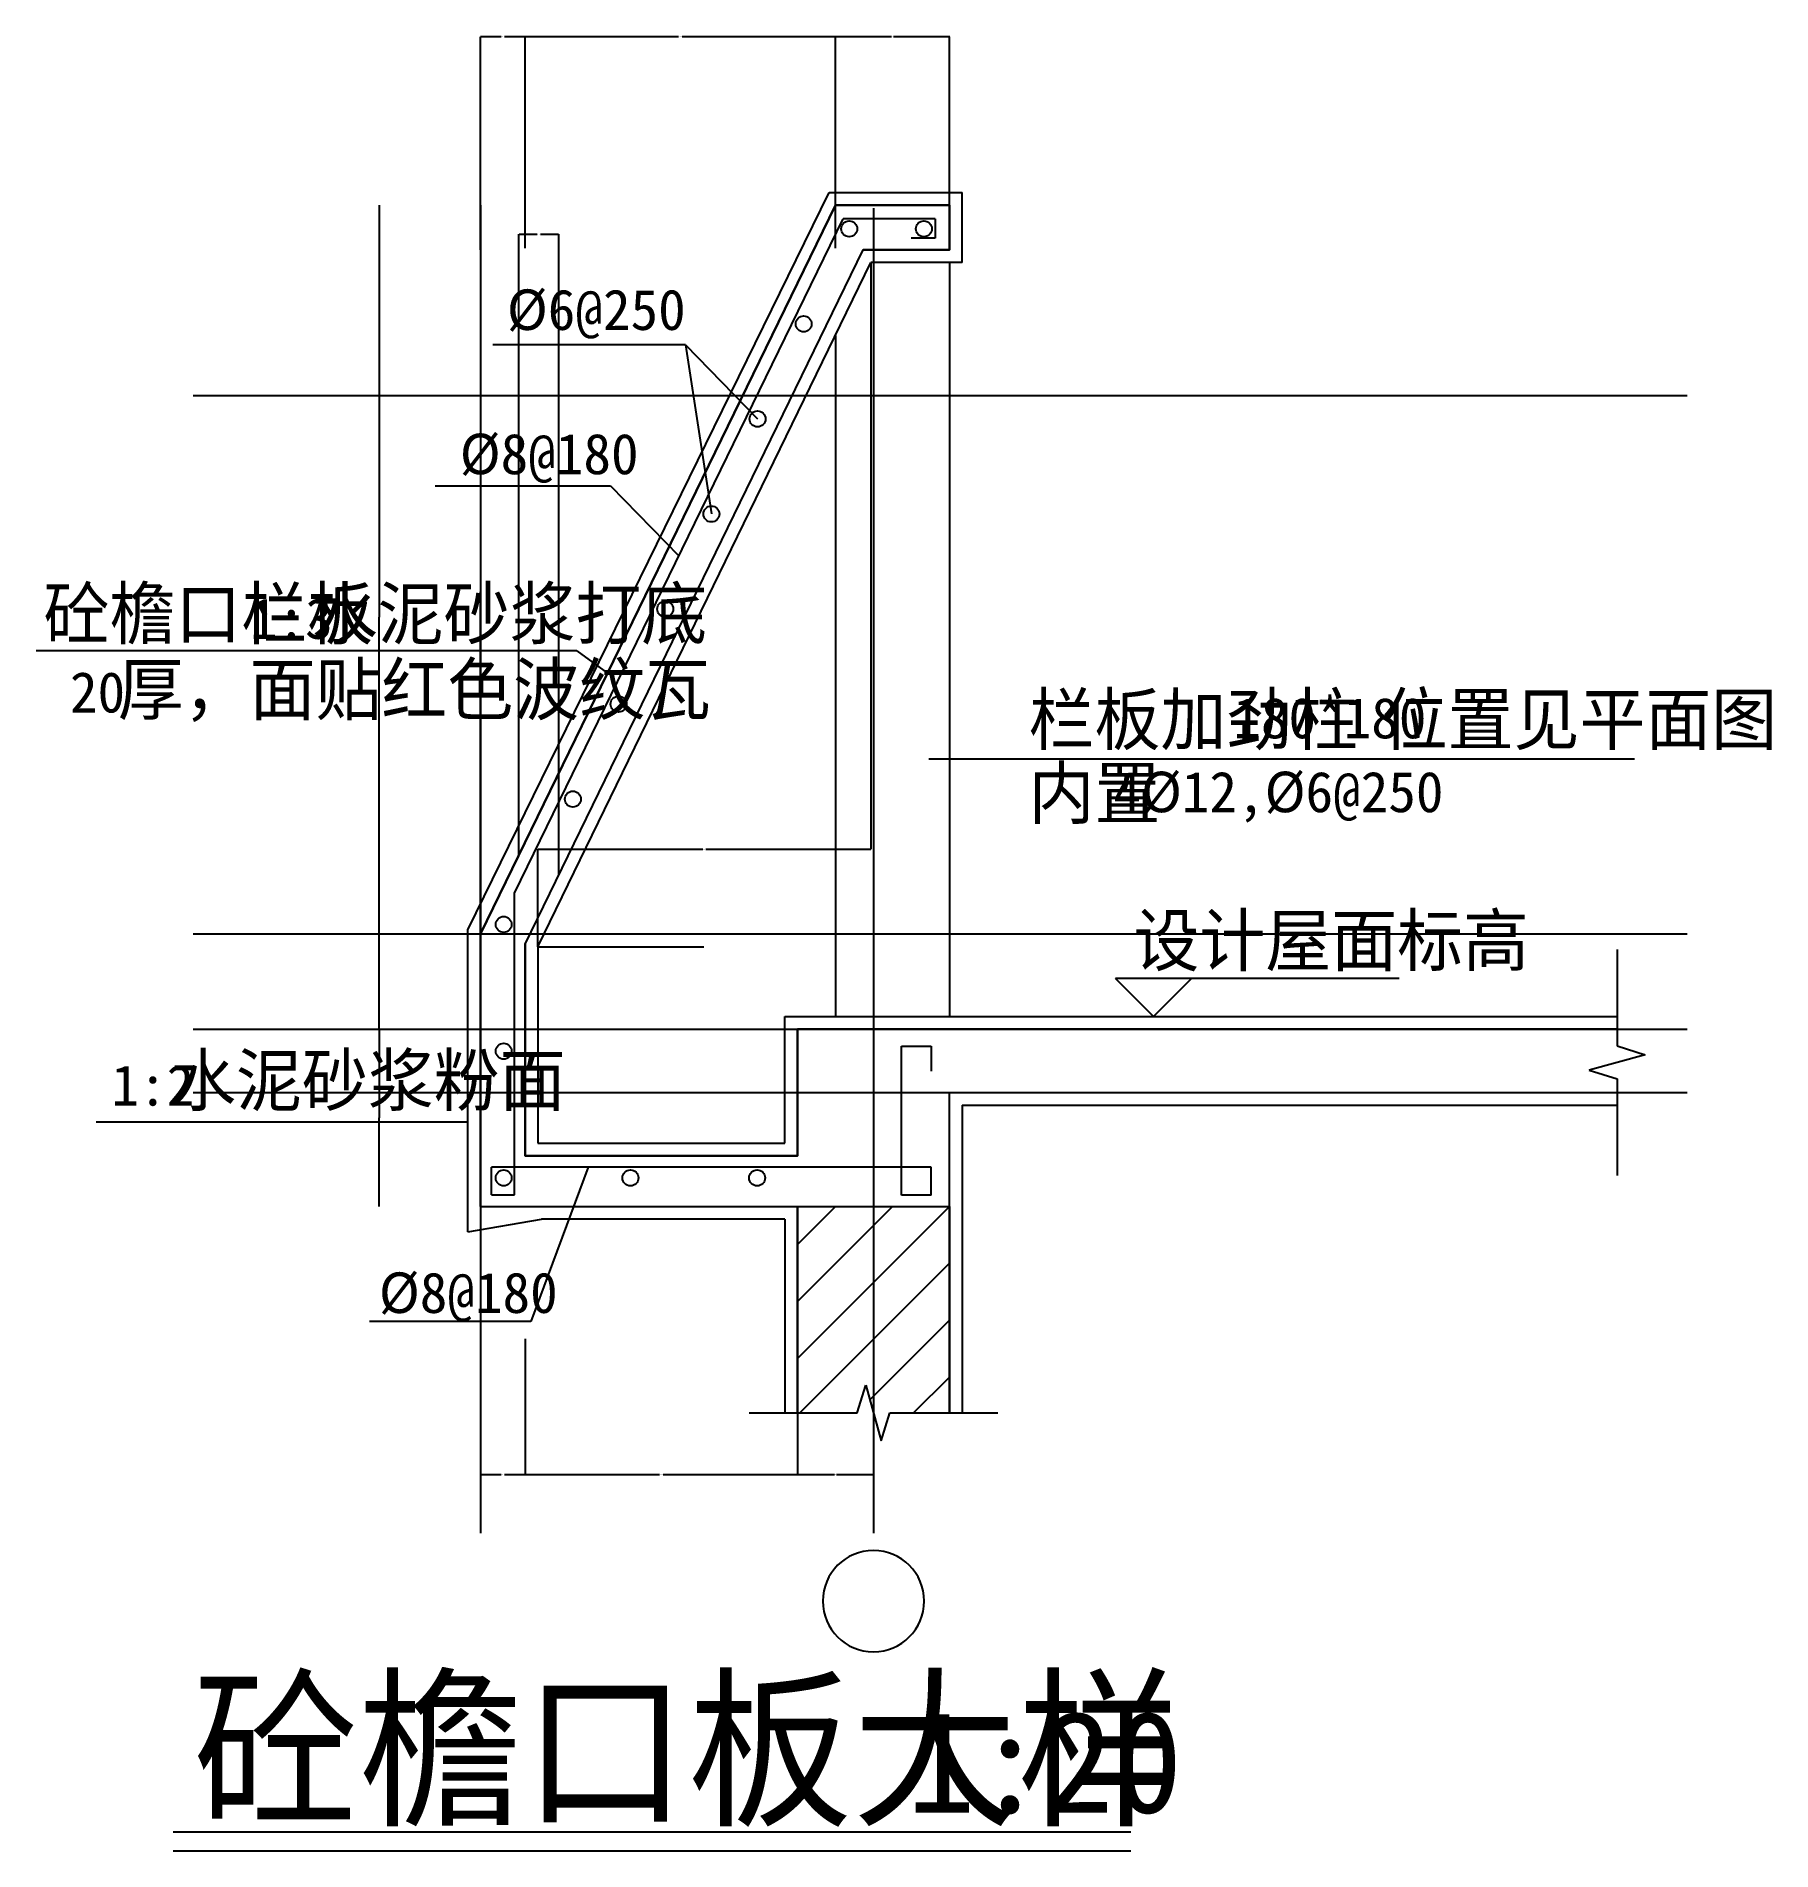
# Model space of a CAD drawing. Header units: metres. Extents: x -5641 to -2902, y 980 to 3843.
import ezdxf

# ---------------------------------------------------------------- set-up
doc = ezdxf.new("R2010")
doc.units = ezdxf.units.M
for name, color, linetype in [('AXIS', 3, 'Continuous'), ('OTHER', 7, 'Continuous'), ('PUB_DIM', 3, 'Continuous'), ('PUB_HATCH', 7, 'Continuous'), ('PUB_TEXT', 7, 'Continuous'), ('PUB_WALL', 255, 'Continuous'), ('S_DOTE', 1, 'Continuous'), ('S_E_WALL', 4, 'Continuous'), ('S_FLOOR', 2, 'Continuous'), ('S_WALL', 255, 'Continuous')]:
    doc.layers.add(name, color=color, linetype=linetype)
doc.dimstyles.get("Standard").update_dxf_attribs({"dimtxt": 2.5, "dimasz": 2.5, "dimexe": 1.25, "dimexo": 0.625, "dimtad": 1, "dimcen": 2.5, "dimazin": 3, "dimtfac": 1, "dimtmove": 0, "dimatfit": 3})

# ---------------------------------------------------------------- blocks, each defined once
blk = doc.blocks.new('A$C62F77FD4')
at = {"layer": 'PUB_DIM'}
blk.add_circle((12.59, 12.59), 12.59, dxfattribs=at)
blk = doc.blocks.new('_AXISO')
blk.add_circle((0, 0), 0.5)
blk = doc.blocks.new('_CLOSEDFILLED')
at = {"color": 0, "linetype": 'BYBLOCK'}
blk.add_solid([(-1, 0), (0, 0), (-1, 0)], dxfattribs=at)
blk = doc.blocks.new('*D1')
for p, q in [((-5099.84, 3576.33), (-5099.84, 2926.33)), ((-5100.09, 2926.33), (-5100.34, 2926.33)), ((-5099.84, 2276.33), (-5099.84, 2926.33)), ((-5099.84, 2926.33), (-5099.84, 2926.33)), ((-5099.59, 2926.33), (-5099.34, 2926.33))]:
    blk.add_line(p, q)
at = {"layer": 'Defpoints'}
for p in [(-5099.84, 3576.33), (-5099.84, 2926.33), (-5099.84, 2276.33)]:
    blk.add_point(p, dxfattribs=at)
at = {"layer": 'PUB_DIM', "xscale": 0.25, "yscale": 0.25}
blk.add_blockref('_CLOSEDFILLED', (-5099.84, 2926.33), dxfattribs=at)
at = {"layer": 'PUB_DIM', "xscale": 0.25, "yscale": 0.25, "rotation": 180}
blk.add_blockref('_CLOSEDFILLED', (-5099.84, 2926.33), dxfattribs=at)
at = {"layer": 'PUB_DIM', "insert": (-5099.84, 2927.455), "char_height": 1, "attachment_point": 5}
blk.add_mtext('0', dxfattribs=at)
blk = doc.blocks.new('*D2')
for p, q in [((-4939.84, 2426.33), (-4939.84, 2351.33)), ((-4940.09, 2351.33), (-4940.34, 2351.33)), ((-4939.84, 2276.33), (-4939.84, 2351.33)), ((-4939.84, 2351.33), (-4939.84, 2351.33)), ((-4939.59, 2351.33), (-4939.34, 2351.33))]:
    blk.add_line(p, q)
at = {"layer": 'Defpoints'}
for p in [(-4939.84, 2426.33), (-4939.84, 2351.33), (-4939.84, 2276.33)]:
    blk.add_point(p, dxfattribs=at)
at = {"layer": 'PUB_DIM', "xscale": 0.25, "yscale": 0.25}
blk.add_blockref('_CLOSEDFILLED', (-4939.84, 2351.33), dxfattribs=at)
at = {"layer": 'PUB_DIM', "xscale": 0.25, "yscale": 0.25, "rotation": 180}
blk.add_blockref('_CLOSEDFILLED', (-4939.84, 2351.33), dxfattribs=at)
at = {"layer": 'PUB_DIM', "insert": (-4939.84, 2352.455), "char_height": 1, "attachment_point": 5}
blk.add_mtext('0', dxfattribs=at)
blk = doc.blocks.new('*D3')
for p, q in [((-4939.84, 3576.33), (-4939.84, 3541.14)), ((-4940.09, 3541.14), (-4940.34, 3541.14)), ((-4939.84, 3505.94), (-4939.84, 3541.14)), ((-4939.84, 3541.14), (-4939.84, 3541.14)), ((-4939.59, 3541.14), (-4939.34, 3541.14))]:
    blk.add_line(p, q)
at = {"layer": 'Defpoints'}
for p in [(-4939.84, 3576.33), (-4939.84, 3541.14), (-4939.84, 3505.94)]:
    blk.add_point(p, dxfattribs=at)
at = {"layer": 'PUB_DIM', "xscale": 0.25, "yscale": 0.25}
blk.add_blockref('_CLOSEDFILLED', (-4939.84, 3541.14), dxfattribs=at)
at = {"layer": 'PUB_DIM', "xscale": 0.25, "yscale": 0.25, "rotation": 180}
blk.add_blockref('_CLOSEDFILLED', (-4939.84, 3541.14), dxfattribs=at)
at = {"layer": 'PUB_DIM', "insert": (-4939.84, 3542.265), "char_height": 1, "attachment_point": 5}
blk.add_mtext('0', dxfattribs=at)
blk = doc.blocks.new('*D4')
for p, q in [((-4939.84, 2076.33), (-4939.84, 1996.33)), ((-4940.09, 1996.33), (-4940.34, 1996.33)), ((-4939.84, 1996.33), (-4939.84, 1996.33)), ((-4939.84, 1996.33), (-4939.84, 1996.33)), ((-4939.59, 1996.33), (-4939.34, 1996.33))]:
    blk.add_line(p, q)
at = {"layer": 'Defpoints'}
for p in [(-4939.84, 2076.33), (-4939.84, 1996.33), (-4939.84, 1996.33)]:
    blk.add_point(p, dxfattribs=at)
at = {"layer": 'PUB_DIM', "xscale": 0.25, "yscale": 0.25}
blk.add_blockref('_CLOSEDFILLED', (-4939.84, 1996.33), dxfattribs=at)
at = {"layer": 'PUB_DIM', "xscale": 0.25, "yscale": 0.25, "rotation": 180}
blk.add_blockref('_CLOSEDFILLED', (-4939.84, 1996.33), dxfattribs=at)
at = {"layer": 'PUB_DIM', "insert": (-4939.84, 1997.455), "char_height": 1, "attachment_point": 5}
blk.add_mtext('0', dxfattribs=at)
blk = doc.blocks.new('*D5')
for p, q in [((-5099.84, 2276.33), (-5099.84, 2136.33)), ((-5100.09, 2136.33), (-5100.34, 2136.33)), ((-5099.84, 1996.33), (-5099.84, 2136.33)), ((-5099.84, 2136.33), (-5099.84, 2136.33)), ((-5099.59, 2136.33), (-5099.34, 2136.33))]:
    blk.add_line(p, q)
at = {"layer": 'Defpoints'}
for p in [(-5099.84, 2276.33), (-5099.84, 2136.33), (-5099.84, 1996.33)]:
    blk.add_point(p, dxfattribs=at)
at = {"layer": 'PUB_DIM', "xscale": 0.25, "yscale": 0.25}
blk.add_blockref('_CLOSEDFILLED', (-5099.84, 2136.33), dxfattribs=at)
at = {"layer": 'PUB_DIM', "xscale": 0.25, "yscale": 0.25, "rotation": 180}
blk.add_blockref('_CLOSEDFILLED', (-5099.84, 2136.33), dxfattribs=at)
at = {"layer": 'PUB_DIM', "insert": (-5099.84, 2137.455), "char_height": 1, "attachment_point": 5}
blk.add_mtext('0', dxfattribs=at)
blk = doc.blocks.new('*D6')
for p, q in [((-4939.84, 2276.33), (-4939.84, 2176.33)), ((-4940.09, 2176.33), (-4940.34, 2176.33)), ((-4939.84, 2076.33), (-4939.84, 2176.33)), ((-4939.84, 2176.33), (-4939.84, 2176.33)), ((-4939.59, 2176.33), (-4939.34, 2176.33))]:
    blk.add_line(p, q)
at = {"layer": 'Defpoints'}
for p in [(-4939.84, 2276.33), (-4939.84, 2176.33), (-4939.84, 2076.33)]:
    blk.add_point(p, dxfattribs=at)
at = {"layer": 'PUB_DIM', "xscale": 0.25, "yscale": 0.25}
blk.add_blockref('_CLOSEDFILLED', (-4939.84, 2176.33), dxfattribs=at)
at = {"layer": 'PUB_DIM', "xscale": 0.25, "yscale": 0.25, "rotation": 180}
blk.add_blockref('_CLOSEDFILLED', (-4939.84, 2176.33), dxfattribs=at)
at = {"layer": 'PUB_DIM', "insert": (-4939.84, 2177.455), "char_height": 1, "attachment_point": 5}
blk.add_mtext('0', dxfattribs=at)
blk = doc.blocks.new('*D7')
for p, q in [((-4869.73, 1787.32), (-4869.73, 1573.47)), ((-4439.88, 1787.32), (-4439.88, 1573.47)), ((-4869.48, 1573.47), (-4657.805, 1573.47)), ((-4651.805, 1573.47), (-4440.13, 1573.47))]:
    blk.add_line(p, q)
at = {"layer": 'Defpoints'}
for p in [(-4869.73, 1787.32), (-4439.88, 1787.32), (-4869.73, 1573.47)]:
    blk.add_point(p, dxfattribs=at)
at = {"layer": 'PUB_DIM', "xscale": 0.25, "yscale": 0.25, "rotation": 180}
blk.add_blockref('_CLOSEDFILLED', (-4869.73, 1573.47), dxfattribs=at)
at = {"layer": 'PUB_DIM', "xscale": 0.25, "yscale": 0.25}
blk.add_blockref('_CLOSEDFILLED', (-4439.88, 1573.47), dxfattribs=at)
at = {"layer": 'PUB_DIM', "insert": (-4654.805, 1573.47), "char_height": 1, "attachment_point": 5}
blk.add_mtext('429,85', dxfattribs=at)
blk = doc.blocks.new('*D8')
for p, q in [((-4939.88, 1787.32), (-4939.88, 1573.47)), ((-4869.73, 1787.32), (-4869.73, 1573.47)), ((-4939.63, 1573.47), (-4907.305, 1573.47)), ((-4902.305, 1573.47), (-4869.98, 1573.47))]:
    blk.add_line(p, q)
at = {"layer": 'Defpoints'}
for p in [(-4939.88, 1787.32), (-4869.73, 1787.32), (-4939.88, 1573.47)]:
    blk.add_point(p, dxfattribs=at)
at = {"layer": 'PUB_DIM', "xscale": 0.25, "yscale": 0.25, "rotation": 180}
blk.add_blockref('_CLOSEDFILLED', (-4939.88, 1573.47), dxfattribs=at)
at = {"layer": 'PUB_DIM', "xscale": 0.25, "yscale": 0.25}
blk.add_blockref('_CLOSEDFILLED', (-4869.73, 1573.47), dxfattribs=at)
at = {"layer": 'PUB_DIM', "insert": (-4904.805, 1573.47), "char_height": 1, "attachment_point": 5}
blk.add_mtext('70,15', dxfattribs=at)
blk = doc.blocks.new('*D9')
for p, q in [((-4439.88, 1787.32), (-4439.88, 1573.47)), ((-4319.88, 1787.32), (-4319.88, 1573.47)), ((-4439.63, 1573.47), (-4381.38, 1573.47)), ((-4378.38, 1573.47), (-4320.13, 1573.47))]:
    blk.add_line(p, q)
at = {"layer": 'Defpoints'}
for p in [(-4439.88, 1787.32), (-4319.88, 1787.32), (-4439.88, 1573.47)]:
    blk.add_point(p, dxfattribs=at)
at = {"layer": 'PUB_DIM', "xscale": 0.25, "yscale": 0.25, "rotation": 180}
blk.add_blockref('_CLOSEDFILLED', (-4439.88, 1573.47), dxfattribs=at)
at = {"layer": 'PUB_DIM', "xscale": 0.25, "yscale": 0.25}
blk.add_blockref('_CLOSEDFILLED', (-4319.88, 1573.47), dxfattribs=at)
at = {"layer": 'PUB_DIM', "insert": (-4379.88, 1573.47), "char_height": 1, "attachment_point": 5}
blk.add_mtext('120', dxfattribs=at)
blk = doc.blocks.new('*D10')
for p, q in [((-4627.805, 3842.38), (-4869.98, 3842.38)), ((-4869.73, 3508.47), (-4869.73, 3842.38)), ((-4379.63, 3842.38), (-4621.805, 3842.38)), ((-4379.88, 3508.47), (-4379.88, 3842.38))]:
    blk.add_line(p, q)
at = {"layer": 'Defpoints'}
for p in [(-4379.88, 3842.38), (-4869.73, 3508.47), (-4379.88, 3508.47)]:
    blk.add_point(p, dxfattribs=at)
at = {"layer": 'PUB_DIM', "xscale": 0.25, "yscale": 0.25}
blk.add_blockref('_CLOSEDFILLED', (-4869.73, 3842.38), dxfattribs=at)
at = {"layer": 'PUB_DIM', "xscale": 0.25, "yscale": 0.25, "rotation": 180}
blk.add_blockref('_CLOSEDFILLED', (-4379.88, 3842.38), dxfattribs=at)
at = {"layer": 'PUB_DIM', "insert": (-4624.805, 3842.38), "char_height": 1, "attachment_point": 5}
blk.add_mtext('489,85', dxfattribs=at)
blk = doc.blocks.new('*D11')
for p, q in [((-4907.305, 3842.38), (-4940.13, 3842.38)), ((-4939.88, 3508.47), (-4939.88, 3842.38)), ((-4869.48, 3842.38), (-4902.305, 3842.38)), ((-4869.73, 3508.47), (-4869.73, 3842.38))]:
    blk.add_line(p, q)
at = {"layer": 'Defpoints'}
for p in [(-4869.73, 3842.38), (-4939.88, 3508.47), (-4869.73, 3508.47)]:
    blk.add_point(p, dxfattribs=at)
at = {"layer": 'PUB_DIM', "xscale": 0.25, "yscale": 0.25}
blk.add_blockref('_CLOSEDFILLED', (-4939.88, 3842.38), dxfattribs=at)
at = {"layer": 'PUB_DIM', "xscale": 0.25, "yscale": 0.25, "rotation": 180}
blk.add_blockref('_CLOSEDFILLED', (-4869.73, 3842.38), dxfattribs=at)
at = {"layer": 'PUB_DIM', "insert": (-4904.805, 3842.38), "char_height": 1, "attachment_point": 5}
blk.add_mtext('70,15', dxfattribs=at)
blk = doc.blocks.new('*D12')
for p, q in [((-4291.38, 3842.38), (-4380.13, 3842.38)), ((-4379.88, 3508.47), (-4379.88, 3842.38)), ((-4199.63, 3842.38), (-4288.38, 3842.38)), ((-4199.88, 3508.47), (-4199.88, 3842.38))]:
    blk.add_line(p, q)
at = {"layer": 'Defpoints'}
for p in [(-4199.88, 3842.38), (-4379.88, 3508.47), (-4199.88, 3508.47)]:
    blk.add_point(p, dxfattribs=at)
at = {"layer": 'PUB_DIM', "xscale": 0.25, "yscale": 0.25}
blk.add_blockref('_CLOSEDFILLED', (-4379.88, 3842.38), dxfattribs=at)
at = {"layer": 'PUB_DIM', "xscale": 0.25, "yscale": 0.25, "rotation": 180}
blk.add_blockref('_CLOSEDFILLED', (-4199.88, 3842.38), dxfattribs=at)
at = {"layer": 'PUB_DIM', "insert": (-4289.88, 3842.38), "char_height": 1, "attachment_point": 5}
blk.add_mtext('180', dxfattribs=at)
blk = doc.blocks.new('*D13')
for p, q in [((-4879.42, 2550.49), (-4879.42, 3530.64)), ((-4879.17, 3530.64), (-4850.45, 3530.64)), ((-4845.45, 3530.64), (-4816.73, 3530.64)), ((-4816.48, 2519.84), (-4816.48, 3530.64))]:
    blk.add_line(p, q)
at = {"layer": 'Defpoints'}
for p in [(-4879.42, 3530.64), (-4879.42, 2550.49), (-4816.48, 2519.84)]:
    blk.add_point(p, dxfattribs=at)
at = {"layer": 'PUB_DIM', "xscale": 0.25, "yscale": 0.25, "rotation": 180}
blk.add_blockref('_CLOSEDFILLED', (-4879.42, 3530.64), dxfattribs=at)
at = {"layer": 'PUB_DIM', "xscale": 0.25, "yscale": 0.25}
blk.add_blockref('_CLOSEDFILLED', (-4816.48, 3530.64), dxfattribs=at)
at = {"layer": 'PUB_DIM', "insert": (-4847.95, 3530.64), "char_height": 1, "attachment_point": 5}
blk.add_mtext('62,94', dxfattribs=at)
blk = doc.blocks.new('*D14')
for p, q in [((-4939.84, 3505.94), (-4939.84, 2966.14)), ((-4940.09, 2966.14), (-4940.34, 2966.14)), ((-4939.84, 2426.33), (-4939.84, 2966.14)), ((-4939.84, 2966.14), (-4939.84, 2966.14)), ((-4939.59, 2966.14), (-4939.34, 2966.14))]:
    blk.add_line(p, q)
at = {"layer": 'Defpoints'}
for p in [(-4939.84, 3505.94), (-4939.84, 2966.14), (-4939.84, 2426.33)]:
    blk.add_point(p, dxfattribs=at)
at = {"layer": 'PUB_DIM', "xscale": 0.25, "yscale": 0.25}
blk.add_blockref('_CLOSEDFILLED', (-4939.84, 2966.14), dxfattribs=at)
at = {"layer": 'PUB_DIM', "xscale": 0.25, "yscale": 0.25, "rotation": 180}
blk.add_blockref('_CLOSEDFILLED', (-4939.84, 2966.14), dxfattribs=at)
at = {"layer": 'PUB_DIM', "insert": (-4939.84, 2967.265), "char_height": 1, "attachment_point": 5}
blk.add_mtext('0', dxfattribs=at)
blk = doc.blocks.new('*D15')
for p, q in [((-4323.8, 3485.94), (-4323.8, 2559.94)), ((-4849.73, 2405.9), (-4849.73, 2559.94)), ((-4849.48, 2559.94), (-4589.265, 2559.94)), ((-4584.265, 2559.94), (-4324.05, 2559.94))]:
    blk.add_line(p, q)
at = {"layer": 'Defpoints'}
for p in [(-4323.8, 3485.94), (-4849.73, 2559.94), (-4849.73, 2405.9)]:
    blk.add_point(p, dxfattribs=at)
at = {"layer": 'PUB_HATCH', "xscale": 0.25, "yscale": 0.25, "rotation": 180}
blk.add_blockref('_CLOSEDFILLED', (-4849.73, 2559.94), dxfattribs=at)
at = {"layer": 'PUB_HATCH', "xscale": 0.25, "yscale": 0.25}
blk.add_blockref('_CLOSEDFILLED', (-4323.8, 2559.94), dxfattribs=at)
at = {"layer": 'PUB_HATCH', "insert": (-4586.765, 2559.94), "char_height": 1, "attachment_point": 5}
blk.add_mtext('64%%d', dxfattribs=at)

msp = doc.modelspace()

# ---------------------------------------------------------------- hatches: boundary and pattern name
at = {"layer": 'PUB_HATCH'}
h = msp.add_hatch(dxfattribs=at)
h.set_pattern_fill('ANSI31', scale=20)
h.paths.add_polyline_path([(-4199.88, 1996.33), (-4439.88, 1996.33), (-4439.88, 1670.5), (-4345.88, 1670.5), (-4331.88, 1714.5), (-4307.88, 1626.5), (-4293.88, 1670.5), (-4199.88, 1670.5)])

# ---------------------------------------------------------------- linework, layer by layer
at = {"layer": 'OTHER'}
for p, q in [((-3146.17, 2402.11), (-3146.17, 2249.62)), ((-3102.17, 2235.62), (-3190.17, 2211.62)), ((-3146.17, 2249.62), (-3102.17, 2235.62)), ((-3190.17, 2211.62), (-3146.17, 2197.62)), ((-3146.17, 2197.62), (-3146.17, 2045.13)), ((-4345.88, 1670.5), (-4331.88, 1714.5)), ((-4331.88, 1714.5), (-4307.88, 1626.5)), ((-4515.88, 1670.5), (-4345.88, 1670.5)), ((-4307.88, 1626.5), (-4293.88, 1670.5)), ((-4293.88, 1670.5), (-4123.88, 1670.5))]:
    msp.add_line(p, q, dxfattribs=at)
at = {"layer": 'PUB_DIM'}
for p, q in [((-4959.88, 2432.85), (-4390.05, 3596.33)), ((-4390.05, 3596.33), (-4179.88, 3596.33)), ((-4179.88, 3485.94), (-4179.88, 3596.33)), ((-4886.27, 2490.75), (-4367.98, 3555.09)), ((-4222.36, 3555.09), (-4367.98, 3555.09)), ((-4222.36, 3555.09), (-4222.36, 3524.5)), ((-4222.36, 3524.5), (-4260.67, 3524.5)), ((-4849.73, 2405.9), (-4323.8, 3485.94)), ((-4179.88, 3485.94), (-4323.8, 3485.94)), ((-4616.42, 3356.3), (-4920.53, 3356.3)), ((-4616.42, 3356.3), (-4575.7, 3089.15)), ((-4616.42, 3356.3), (-4502.89, 3239.15)), ((-5011.73, 3133.54), (-4734.72, 3133.54)), ((-4734.72, 3133.54), (-4627.13, 3022.92)), ((-4787.92, 2873.45), (-5641.1, 2873.45)), ((-4787.92, 2873.45), (-4739.39, 2838.05)), ((-4232.66, 2702.99), (-3118.74, 2702.99)), ((-4886.27, 2014.65), (-4886.27, 2490.75)), ((-4959.88, 1956.53), (-4959.88, 2432.85)), ((-4849.73, 2405.9), (-4849.73, 2096.33)), ((-3877.75, 2296.33), (-3937.75, 2356.33)), ((-3490.2, 2356.33), (-3937.75, 2356.33)), ((-3817.75, 2356.33), (-3877.75, 2296.33)), ((-4459.88, 2296.33), (-3147.26, 2296.33)), ((-4459.88, 2096.33), (-4459.88, 2296.33)), ((-4275.65, 2014.34), (-4275.65, 2249.08)), ((-4275.65, 2249.08), (-4228.68, 2249.08)), ((-4228.68, 2249.08), (-4228.68, 2209.75)), ((-4179.88, 2156.33), (-3147.26, 2156.33)), ((-4179.88, 2156.33), (-4179.88, 1670.5)), ((-4959.88, 2129.47), (-5546.4, 2129.47)), ((-4849.73, 2096.33), (-4459.88, 2096.33)), ((-4228.89, 2058.3), (-4922.7, 2058.3)), ((-4922.7, 2014.65), (-4922.7, 2058.3)), ((-4770.27, 2058.3), (-4860.79, 1814.64)), ((-4228.89, 2014.34), (-4228.89, 2058.3)), ((-4922.7, 2014.65), (-4886.27, 2014.65)), ((-4228.89, 2014.34), (-4275.65, 2014.34)), ((-4959.88, 1956.53), (-4843.71, 1976.33)), ((-4459.88, 1976.33), (-4843.71, 1976.33)), ((-4459.88, 1976.33), (-4459.88, 1670.5)), ((-4860.79, 1814.64), (-5115.25, 1814.64))]:
    msp.add_line(p, q, dxfattribs=at)
at = {"layer": 'PUB_HATCH'}
msp.add_line((-4849.73, 2405.9), (-4587.49, 2405.9), dxfattribs=at)
at = {"layer": 'PUB_TEXT'}
for points in [[(-5424.9, 1009.62), (-3913.99, 1009.62)], [(-5424.9, 979.62), (-3913.99, 979.62)]]:
    msp.add_lwpolyline(points, dxfattribs=at)
at = {"layer": 'PUB_WALL'}
msp.add_lwpolyline([(-3147.26, 2276.33), (-4439.88, 2276.33), (-4439.88, 2076.33), (-4869.73, 2076.33), (-4869.73, 2410.52), (-4336.3, 3505.94), (-4199.88, 3505.94), (-4199.88, 3576.33), (-4379.88, 3576.33), (-4939.88, 2426.33), (-4939.88, 1996.33), (-4199.88, 1996.33), (-4199.88, 2176.33), (-3147.26, 2176.33)], dxfattribs=at)
for points in [[(-4439.88, 1996.33), (-4439.88, 1670.5)], [(-4199.88, 1996.33), (-4199.88, 1670.5)]]:
    msp.add_lwpolyline(points, close=True, dxfattribs=at)
at = {"layer": 'S_DOTE'}
for p, q in [((-4939.88, 3572.05), (-4939.88, 1480.97)), ((-4319.88, 3572.05), (-4319.88, 1480.97)), ((-5393.28, 3276.33), (-3035.78, 3276.33)), ((-5393.28, 2426.33), (-3035.78, 2426.33)), ((-5393.28, 2276.33), (-3035.78, 2276.33)), ((-5393.28, 2176.33), (-3035.78, 2176.33))]:
    msp.add_line(p, q, dxfattribs=at)
at = {"layer": 'S_E_WALL'}
for p, q in [((-4199.88, 3485.94), (-4199.88, 2296.33)), ((-4379.88, 3370.76), (-4379.88, 2296.33))]:
    msp.add_line(p, q, dxfattribs=at)
at = {"layer": 'S_FLOOR'}
for p, q in [((-4939.88, 2426.33), (-4379.88, 3576.33)), ((-4379.88, 3576.33), (-4199.88, 3576.33)), ((-4199.88, 3576.33), (-4199.88, 3505.94)), ((-4869.73, 2410.52), (-4336.3, 3505.94)), ((-4199.88, 3505.94), (-4336.3, 3505.94)), ((-4939.88, 1996.33), (-4939.88, 2426.33)), ((-4869.73, 2410.52), (-4869.73, 2076.33)), ((-3147.26, 2276.33), (-4439.88, 2276.33)), ((-4439.88, 2076.33), (-4439.88, 2276.33)), ((-4199.88, 2176.33), (-3147.26, 2176.33)), ((-4199.88, 1996.33), (-4199.88, 2176.33)), ((-4869.73, 2076.33), (-4439.88, 2076.33)), ((-4939.88, 1996.33), (-4199.88, 1996.33))]:
    msp.add_line(p, q, dxfattribs=at)
at = {"layer": 'S_WALL'}
for p, q in [((-4439.88, 1670.5), (-4439.88, 1996.33)), ((-4199.88, 1670.5), (-4199.88, 1996.33))]:
    msp.add_line(p, q, dxfattribs=at)

# ---------------------------------------------------------------- block references
for p in [(-4370.68, 3526.56), (-4252.94, 3526.56), (-4442.67, 3376.56), (-4515.48, 3226.56), (-4588.29, 3076.56), (-4661.11, 2926.56), (-4734.75, 2776.56), (-4806.9, 2626.56), (-4916.07, 2428.77), (-4916.07, 2228.77), (-4916.07, 2028.77), (-4716.07, 2028.77), (-4516.07, 2028.77)]:
    msp.add_blockref('A$C62F77FD4', p)
at = {"layer": 'AXIS', "xscale": -160, "yscale": 160, "zscale": 160}
msp.add_blockref('_AXISO', (-4319.88, 1373.47), dxfattribs=at)

# ---------------------------------------------------------------- texts
at = {"layer": 'PUB_TEXT'}
for s, height, p in [('%%c6@250', 64, (-4898.55, 3379.59)), ('%%c8@180', 64, (-4972.88, 3151.98)), ('砼檐口栏板', 80, (-5629.65, 2892.07)), ('水泥砂浆打底', 80, (-5206.32, 2892.07)), ('1:3', 64, (-5303.84, 2892.07)), ('厚，面贴红色波纹瓦', 80, (-5512.49, 2772.5)), ('20', 64, (-5588, 2775.87)), ('栏板加劲柱', 80, (-4075.17, 2725.24)), ('位置见平面图', 80, (-3517.71, 2725.24)), ('180*180', 64, (-3751.99, 2735.13)), ('内置', 80, (-4075.17, 2608.7)), ('4%%c12,%%c6@250', 64, (-3941.42, 2618.58)), ('设计屋面标高', 80, (-3909.45, 2376.33)), ('水泥砂浆粉面', 80, (-5429.92, 2155.56)), ('1:2 ', 64, (-5522.48, 2155.56)), ('%%c8@180', 64, (-5100.53, 1828.27)), ('砼檐口板大样', 200, (-5393.3, 1039.62)), ('1:20', 160, (-4267.68, 1039.62))]:
    msp.add_text(s, height=height, dxfattribs=at).set_placement(p)

# ---------------------------------------------------------------- dimensions: what is measured, and where the dimension line sits
at = {"layer": 'PUB_DIM'}
for base, p1, p2, picture, middle in [((-4869.73, 3842.38), (-4869.73, 3508.47), (-4939.88, 3508.47), '*D11', (-4904.805, 3842.38)), ((-4379.88, 3842.38), (-4379.88, 3508.47), (-4869.73, 3508.47), '*D10', (-4624.805, 3842.38)), ((-4199.88, 3842.38), (-4199.88, 3508.47), (-4379.88, 3508.47), '*D12', (-4289.88, 3842.38)), ((-5099.84, 2926.33), (-5099.84, 3576.33), (-5099.84, 2276.33), '*D1', (-5099.84, 2927.455)), ((-4939.84, 3541.14), (-4939.84, 3576.33), (-4939.84, 3505.94), '*D3', (-4939.84, 3542.265)), ((-4879.42, 3530.64), (-4879.42, 2550.49), (-4816.48, 2519.84), '*D13', (-4847.95, 3530.64)), ((-4939.84, 2966.14), (-4939.84, 3505.94), (-4939.84, 2426.33), '*D14', (-4939.84, 2967.265)), ((-4939.84, 2351.33), (-4939.84, 2426.33), (-4939.84, 2276.33), '*D2', (-4939.84, 2352.455)), ((-5099.84, 2136.33), (-5099.84, 2276.33), (-5099.84, 1996.33), '*D5', (-5099.84, 2137.455)), ((-4939.84, 2176.33), (-4939.84, 2276.33), (-4939.84, 2076.33), '*D6', (-4939.84, 2177.455)), ((-4939.84, 1996.33), (-4939.84, 2076.33), (-4939.84, 1996.33), '*D4', (-4939.84, 1997.455)), ((-4939.88, 1573.47), (-4939.88, 1787.32), (-4869.73, 1787.32), '*D8', (-4904.805, 1573.47)), ((-4869.73, 1573.47), (-4869.73, 1787.32), (-4439.88, 1787.32), '*D7', (-4654.805, 1573.47)), ((-4439.88, 1573.47), (-4439.88, 1787.32), (-4319.88, 1787.32), '*D9', (-4379.88, 1573.47))]:
    dim = msp.add_linear_dim(base=base, p1=p1, p2=p2, dimstyle='Standard', dxfattribs=at)
    dim.commit()
    dim.dimension.update_dxf_attribs({"geometry": picture, "text_midpoint": middle})
at = {"layer": 'PUB_HATCH'}
dim = msp.add_linear_dim(base=(-4849.73, 2559.94), p1=(-4849.73, 2405.9), p2=(-4323.8, 3485.94), text='64%%d', dimstyle='Standard', dxfattribs=at)
dim.commit()
dim.dimension.update_dxf_attribs({"geometry": '*D15', "text_midpoint": (-4586.765, 2559.94)})

doc.saveas('drawing.dxf')
